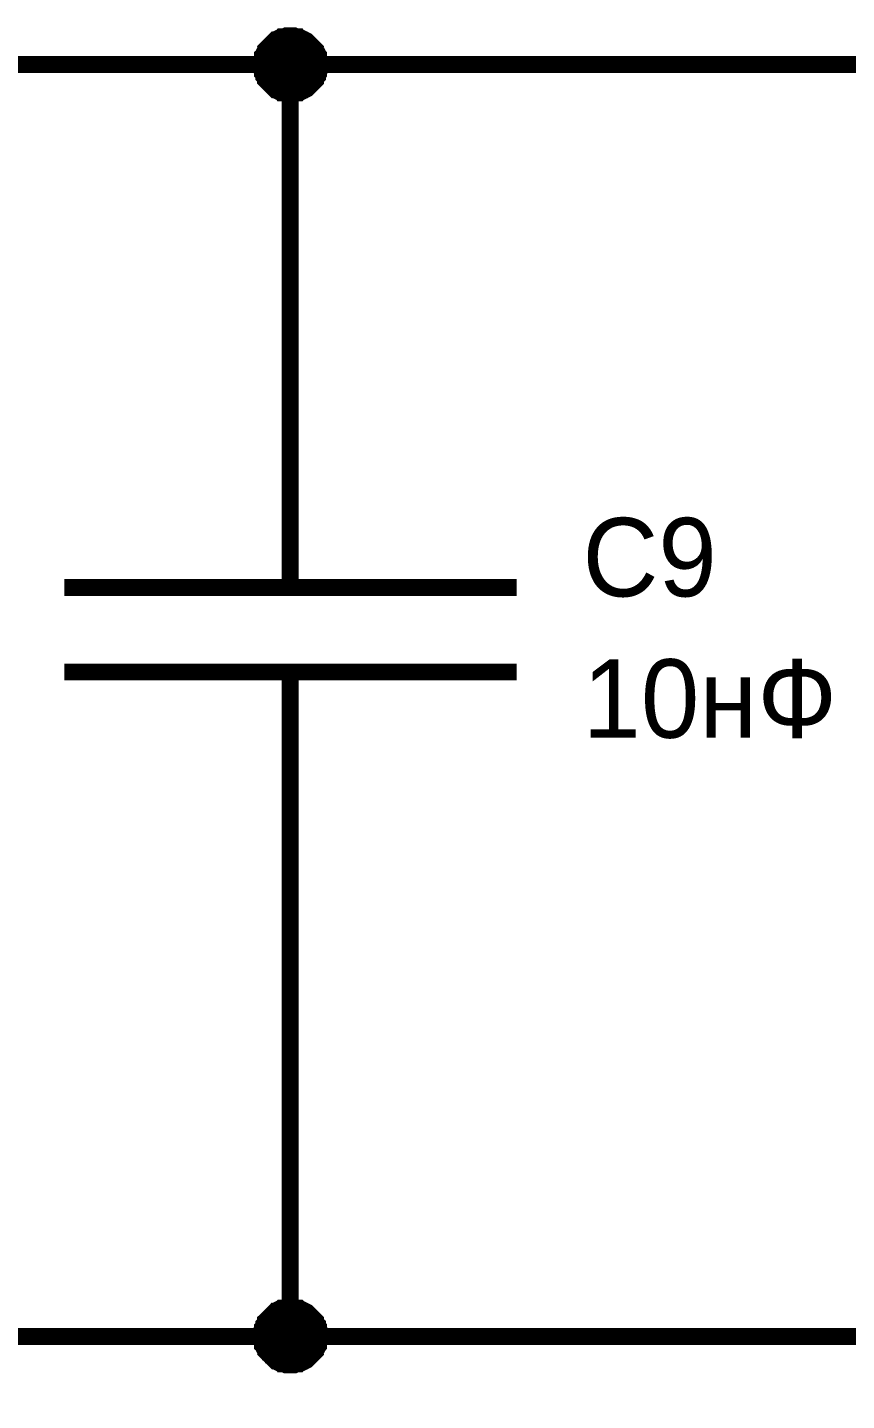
# Model space of a CAD drawing. Extents: x 0 to 594, y 0 to 420.
# Drawn here: x 55.47 to 69.96, y 28.85 to 53.15 of the extents above; entities that cross this region are included whole.
import ezdxf

# ---------------------------------------------------------------- set-up
doc = ezdxf.new("R2010")
doc.units = 0
doc.layers.add('SHEET', color=255, linetype='CONTINUOUS')

msp = doc.modelspace()

# ---------------------------------------------------------------- linework, layer by layer
at = {"layer": 'SHEET'}
for points, const_width in [([(59.612, 52.5), (59.612, 52.517), (59.612, 52.552), (59.612, 52.569), (59.629, 52.604), (59.629, 52.622), (59.629, 52.656), (59.647, 52.674), (59.647, 52.691), (59.664, 52.726), (59.681, 52.743), (59.681, 52.761), (59.699, 52.778), (59.716, 52.795), (59.733, 52.813), (59.751, 52.83), (59.768, 52.847), (59.785, 52.865), (59.803, 52.882), (59.82, 52.9), (59.838, 52.917), (59.855, 52.934), (59.872, 52.934), (59.89, 52.952), (59.924, 52.969), (59.942, 52.969), (59.959, 52.986), (59.994, 52.986), (60.011, 52.986), (60.046, 53.004), (60.063, 53.004), (60.098, 53.004), (60.115, 53.004)], 0.3), ([(59.612, 52.5), (59.612, 52.517), (59.612, 52.552), (59.612, 52.569), (59.629, 52.604), (59.629, 52.622), (59.629, 52.656), (59.647, 52.674), (59.647, 52.691), (59.664, 52.726), (59.681, 52.743), (59.681, 52.761), (59.699, 52.778), (59.716, 52.795), (59.733, 52.813), (59.751, 52.83), (59.768, 52.847), (59.785, 52.865), (59.803, 52.882), (59.82, 52.9), (59.838, 52.917), (59.855, 52.934), (59.872, 52.934), (59.89, 52.952), (59.924, 52.969), (59.942, 52.969), (59.959, 52.986), (59.994, 52.986), (60.011, 52.986), (60.046, 53.004), (60.063, 53.004), (60.098, 53.004), (60.115, 53.004)], 0.3), ([(59.612, 52.5), (59.612, 52.517), (59.612, 52.552), (59.612, 52.569), (59.629, 52.604), (59.629, 52.622), (59.629, 52.656), (59.647, 52.674), (59.647, 52.691), (59.664, 52.726), (59.681, 52.743), (59.681, 52.761), (59.699, 52.778), (59.716, 52.795), (59.733, 52.813), (59.751, 52.83), (59.768, 52.847), (59.785, 52.865), (59.803, 52.882), (59.82, 52.9), (59.838, 52.917), (59.855, 52.934), (59.872, 52.934), (59.89, 52.952), (59.924, 52.969), (59.942, 52.969), (59.959, 52.986), (59.994, 52.986), (60.011, 52.986), (60.046, 53.004), (60.063, 53.004), (60.098, 53.004), (60.115, 53.004)], 0.3), ([(59.612, 52.5), (59.612, 52.517), (59.612, 52.552), (59.612, 52.569), (59.629, 52.604), (59.629, 52.622), (59.629, 52.656), (59.647, 52.674), (59.647, 52.691), (59.664, 52.726), (59.681, 52.743), (59.681, 52.761), (59.699, 52.778), (59.716, 52.795), (59.733, 52.813), (59.751, 52.83), (59.768, 52.847), (59.785, 52.865), (59.803, 52.882), (59.82, 52.9), (59.838, 52.917), (59.855, 52.934), (59.872, 52.934), (59.89, 52.952), (59.924, 52.969), (59.942, 52.969), (59.959, 52.986), (59.994, 52.986), (60.011, 52.986), (60.046, 53.004), (60.063, 53.004), (60.098, 53.004), (60.115, 53.004)], 0.3), ([(59.612, 52.5), (59.612, 52.517), (59.612, 52.552), (59.612, 52.569), (59.629, 52.604), (59.629, 52.622), (59.629, 52.656), (59.647, 52.674), (59.647, 52.691), (59.664, 52.726), (59.681, 52.743), (59.681, 52.761), (59.699, 52.778), (59.716, 52.795), (59.733, 52.813), (59.751, 52.83), (59.768, 52.847), (59.785, 52.865), (59.803, 52.882), (59.82, 52.9), (59.838, 52.917), (59.855, 52.934), (59.872, 52.934), (59.89, 52.952), (59.924, 52.969), (59.942, 52.969), (59.959, 52.986), (59.994, 52.986), (60.011, 52.986), (60.046, 53.004), (60.063, 53.004), (60.098, 53.004), (60.115, 53.004)], 0.0991), ([(59.612, 52.5), (59.612, 52.517), (59.612, 52.552), (59.612, 52.569), (59.629, 52.604), (59.629, 52.622), (59.629, 52.656), (59.647, 52.674), (59.647, 52.691), (59.664, 52.726), (59.681, 52.743), (59.681, 52.761), (59.699, 52.778), (59.716, 52.795), (59.733, 52.813), (59.751, 52.83), (59.768, 52.847), (59.785, 52.865), (59.803, 52.882), (59.82, 52.9), (59.838, 52.917), (59.855, 52.934), (59.872, 52.934), (59.89, 52.952), (59.924, 52.969), (59.942, 52.969), (59.959, 52.986), (59.994, 52.986), (60.011, 52.986), (60.046, 53.004), (60.063, 53.004), (60.098, 53.004), (60.115, 53.004)], 0.0991), ([(59.612, 52.5), (59.612, 52.517), (59.612, 52.552), (59.612, 52.569), (59.629, 52.604), (59.629, 52.622), (59.629, 52.656), (59.647, 52.674), (59.647, 52.691), (59.664, 52.726), (59.681, 52.743), (59.681, 52.761), (59.699, 52.778), (59.716, 52.795), (59.733, 52.813), (59.751, 52.83), (59.768, 52.847), (59.785, 52.865), (59.803, 52.882), (59.82, 52.9), (59.838, 52.917), (59.855, 52.934), (59.872, 52.934), (59.89, 52.952), (59.924, 52.969), (59.942, 52.969), (59.959, 52.986), (59.994, 52.986), (60.011, 52.986), (60.046, 53.004), (60.063, 53.004), (60.098, 53.004), (60.115, 53.004)], 0.0991), ([(59.612, 52.5), (59.612, 52.517), (59.612, 52.552), (59.612, 52.569), (59.629, 52.604), (59.629, 52.622), (59.629, 52.656), (59.647, 52.674), (59.647, 52.691), (59.664, 52.726), (59.681, 52.743), (59.681, 52.761), (59.699, 52.778), (59.716, 52.795), (59.733, 52.813), (59.751, 52.83), (59.768, 52.847), (59.785, 52.865), (59.803, 52.882), (59.82, 52.9), (59.838, 52.917), (59.855, 52.934), (59.872, 52.934), (59.89, 52.952), (59.924, 52.969), (59.942, 52.969), (59.959, 52.986), (59.994, 52.986), (60.011, 52.986), (60.046, 53.004), (60.063, 53.004), (60.098, 53.004), (60.115, 53.004)], 0.0991), ([(60.115, 53.004), (60.115, 53.004)], 0.3), ([(60.115, 53.004), (60.133, 53.004), (60.168, 53.004), (60.185, 53.004), (60.22, 52.986), (60.237, 52.986), (60.272, 52.986), (60.289, 52.969), (60.306, 52.969), (60.341, 52.952), (60.359, 52.934), (60.376, 52.934), (60.411, 52.917), (60.428, 52.9), (60.445, 52.882), (60.463, 52.865), (60.48, 52.847), (60.497, 52.83), (60.515, 52.813), (60.532, 52.795), (60.55, 52.778), (60.567, 52.761), (60.567, 52.743), (60.584, 52.726), (60.602, 52.691), (60.602, 52.674), (60.619, 52.656), (60.619, 52.622), (60.619, 52.604), (60.636, 52.569), (60.636, 52.552), (60.636, 52.517), (60.636, 52.5)], 0.3), ([(60.115, 53.004), (60.115, 53.004)], 0.3), ([(60.115, 53.004), (60.133, 53.004), (60.168, 53.004), (60.185, 53.004), (60.22, 52.986), (60.237, 52.986), (60.272, 52.986), (60.289, 52.969), (60.306, 52.969), (60.341, 52.952), (60.359, 52.934), (60.376, 52.934), (60.411, 52.917), (60.428, 52.9), (60.445, 52.882), (60.463, 52.865), (60.48, 52.847), (60.497, 52.83), (60.515, 52.813), (60.532, 52.795), (60.55, 52.778), (60.567, 52.761), (60.567, 52.743), (60.584, 52.726), (60.602, 52.691), (60.602, 52.674), (60.619, 52.656), (60.619, 52.622), (60.619, 52.604), (60.636, 52.569), (60.636, 52.552), (60.636, 52.517), (60.636, 52.5)], 0.3), ([(60.115, 53.004), (60.115, 53.004)], 0.3), ([(60.115, 53.004), (60.133, 53.004), (60.168, 53.004), (60.185, 53.004), (60.22, 52.986), (60.237, 52.986), (60.272, 52.986), (60.289, 52.969), (60.306, 52.969), (60.341, 52.952), (60.359, 52.934), (60.376, 52.934), (60.411, 52.917), (60.428, 52.9), (60.445, 52.882), (60.463, 52.865), (60.48, 52.847), (60.497, 52.83), (60.515, 52.813), (60.532, 52.795), (60.55, 52.778), (60.567, 52.761), (60.567, 52.743), (60.584, 52.726), (60.602, 52.691), (60.602, 52.674), (60.619, 52.656), (60.619, 52.622), (60.619, 52.604), (60.636, 52.569), (60.636, 52.552), (60.636, 52.517), (60.636, 52.5)], 0.3), ([(60.115, 53.004), (60.115, 53.004)], 0.3), ([(60.115, 53.004), (60.133, 53.004), (60.168, 53.004), (60.185, 53.004), (60.22, 52.986), (60.237, 52.986), (60.272, 52.986), (60.289, 52.969), (60.306, 52.969), (60.341, 52.952), (60.359, 52.934), (60.376, 52.934), (60.411, 52.917), (60.428, 52.9), (60.445, 52.882), (60.463, 52.865), (60.48, 52.847), (60.497, 52.83), (60.515, 52.813), (60.532, 52.795), (60.55, 52.778), (60.567, 52.761), (60.567, 52.743), (60.584, 52.726), (60.602, 52.691), (60.602, 52.674), (60.619, 52.656), (60.619, 52.622), (60.619, 52.604), (60.636, 52.569), (60.636, 52.552), (60.636, 52.517), (60.636, 52.5)], 0.3), ([(60.115, 53.004), (60.115, 53.004)], 0.0991), ([(60.115, 53.004), (60.133, 53.004), (60.168, 53.004), (60.185, 53.004), (60.22, 52.986), (60.237, 52.986), (60.272, 52.986), (60.289, 52.969), (60.306, 52.969), (60.341, 52.952), (60.359, 52.934), (60.376, 52.934), (60.411, 52.917), (60.428, 52.9), (60.445, 52.882), (60.463, 52.865), (60.48, 52.847), (60.497, 52.83), (60.515, 52.813), (60.532, 52.795), (60.55, 52.778), (60.567, 52.761), (60.567, 52.743), (60.584, 52.726), (60.602, 52.691), (60.602, 52.674), (60.619, 52.656), (60.619, 52.622), (60.619, 52.604), (60.636, 52.569), (60.636, 52.552), (60.636, 52.517), (60.636, 52.5)], 0.0991), ([(60.115, 53.004), (60.115, 53.004)], 0.0991), ([(60.115, 53.004), (60.133, 53.004), (60.168, 53.004), (60.185, 53.004), (60.22, 52.986), (60.237, 52.986), (60.272, 52.986), (60.289, 52.969), (60.306, 52.969), (60.341, 52.952), (60.359, 52.934), (60.376, 52.934), (60.411, 52.917), (60.428, 52.9), (60.445, 52.882), (60.463, 52.865), (60.48, 52.847), (60.497, 52.83), (60.515, 52.813), (60.532, 52.795), (60.55, 52.778), (60.567, 52.761), (60.567, 52.743), (60.584, 52.726), (60.602, 52.691), (60.602, 52.674), (60.619, 52.656), (60.619, 52.622), (60.619, 52.604), (60.636, 52.569), (60.636, 52.552), (60.636, 52.517), (60.636, 52.5)], 0.0991), ([(60.115, 53.004), (60.115, 53.004)], 0.0991), ([(60.115, 53.004), (60.133, 53.004), (60.168, 53.004), (60.185, 53.004), (60.22, 52.986), (60.237, 52.986), (60.272, 52.986), (60.289, 52.969), (60.306, 52.969), (60.341, 52.952), (60.359, 52.934), (60.376, 52.934), (60.411, 52.917), (60.428, 52.9), (60.445, 52.882), (60.463, 52.865), (60.48, 52.847), (60.497, 52.83), (60.515, 52.813), (60.532, 52.795), (60.55, 52.778), (60.567, 52.761), (60.567, 52.743), (60.584, 52.726), (60.602, 52.691), (60.602, 52.674), (60.619, 52.656), (60.619, 52.622), (60.619, 52.604), (60.636, 52.569), (60.636, 52.552), (60.636, 52.517), (60.636, 52.5)], 0.0991), ([(60.115, 53.004), (60.115, 53.004)], 0.0991), ([(60.115, 53.004), (60.133, 53.004), (60.168, 53.004), (60.185, 53.004), (60.22, 52.986), (60.237, 52.986), (60.272, 52.986), (60.289, 52.969), (60.306, 52.969), (60.341, 52.952), (60.359, 52.934), (60.376, 52.934), (60.411, 52.917), (60.428, 52.9), (60.445, 52.882), (60.463, 52.865), (60.48, 52.847), (60.497, 52.83), (60.515, 52.813), (60.532, 52.795), (60.55, 52.778), (60.567, 52.761), (60.567, 52.743), (60.584, 52.726), (60.602, 52.691), (60.602, 52.674), (60.619, 52.656), (60.619, 52.622), (60.619, 52.604), (60.636, 52.569), (60.636, 52.552), (60.636, 52.517), (60.636, 52.5)], 0.0991), ([(77.619, 52.5), (60.115, 52.5), (42.63, 52.5)], 0.3), ([(60.115, 51.979), (60.098, 51.979), (60.063, 51.979), (60.046, 51.979), (60.011, 51.996), (59.994, 51.996), (59.959, 51.996), (59.942, 52.014), (59.924, 52.014), (59.89, 52.031), (59.872, 52.048), (59.855, 52.048), (59.838, 52.066), (59.82, 52.083), (59.803, 52.1), (59.785, 52.118), (59.768, 52.135), (59.751, 52.153), (59.733, 52.17), (59.716, 52.187), (59.699, 52.205), (59.681, 52.222), (59.681, 52.257), (59.664, 52.274), (59.647, 52.292), (59.647, 52.326), (59.629, 52.344), (59.629, 52.361), (59.629, 52.396), (59.612, 52.413), (59.612, 52.448), (59.612, 52.465), (59.612, 52.5)], 0.3), ([(59.612, 52.5), (59.612, 52.5)], 0.3), ([(60.115, 51.979), (60.098, 51.979), (60.063, 51.979), (60.046, 51.979), (60.011, 51.996), (59.994, 51.996), (59.959, 51.996), (59.942, 52.014), (59.924, 52.014), (59.89, 52.031), (59.872, 52.048), (59.855, 52.048), (59.838, 52.066), (59.82, 52.083), (59.803, 52.1), (59.785, 52.118), (59.768, 52.135), (59.751, 52.153), (59.733, 52.17), (59.716, 52.187), (59.699, 52.205), (59.681, 52.222), (59.681, 52.257), (59.664, 52.274), (59.647, 52.292), (59.647, 52.326), (59.629, 52.344), (59.629, 52.361), (59.629, 52.396), (59.612, 52.413), (59.612, 52.448), (59.612, 52.465), (59.612, 52.5)], 0.3), ([(59.612, 52.5), (59.612, 52.5)], 0.3), ([(60.115, 51.979), (60.098, 51.979), (60.063, 51.979), (60.046, 51.979), (60.011, 51.996), (59.994, 51.996), (59.959, 51.996), (59.942, 52.014), (59.924, 52.014), (59.89, 52.031), (59.872, 52.048), (59.855, 52.048), (59.838, 52.066), (59.82, 52.083), (59.803, 52.1), (59.785, 52.118), (59.768, 52.135), (59.751, 52.153), (59.733, 52.17), (59.716, 52.187), (59.699, 52.205), (59.681, 52.222), (59.681, 52.257), (59.664, 52.274), (59.647, 52.292), (59.647, 52.326), (59.629, 52.344), (59.629, 52.361), (59.629, 52.396), (59.612, 52.413), (59.612, 52.448), (59.612, 52.465), (59.612, 52.5)], 0.3), ([(59.612, 52.5), (59.612, 52.5)], 0.3), ([(60.115, 51.979), (60.098, 51.979), (60.063, 51.979), (60.046, 51.979), (60.011, 51.996), (59.994, 51.996), (59.959, 51.996), (59.942, 52.014), (59.924, 52.014), (59.89, 52.031), (59.872, 52.048), (59.855, 52.048), (59.838, 52.066), (59.82, 52.083), (59.803, 52.1), (59.785, 52.118), (59.768, 52.135), (59.751, 52.153), (59.733, 52.17), (59.716, 52.187), (59.699, 52.205), (59.681, 52.222), (59.681, 52.257), (59.664, 52.274), (59.647, 52.292), (59.647, 52.326), (59.629, 52.344), (59.629, 52.361), (59.629, 52.396), (59.612, 52.413), (59.612, 52.448), (59.612, 52.465), (59.612, 52.5)], 0.3), ([(59.612, 52.5), (59.612, 52.5)], 0.3), ([(60.115, 51.979), (60.098, 51.979), (60.063, 51.979), (60.046, 51.979), (60.011, 51.996), (59.994, 51.996), (59.959, 51.996), (59.942, 52.014), (59.924, 52.014), (59.89, 52.031), (59.872, 52.048), (59.855, 52.048), (59.838, 52.066), (59.82, 52.083), (59.803, 52.1), (59.785, 52.118), (59.768, 52.135), (59.751, 52.153), (59.733, 52.17), (59.716, 52.187), (59.699, 52.205), (59.681, 52.222), (59.681, 52.257), (59.664, 52.274), (59.647, 52.292), (59.647, 52.326), (59.629, 52.344), (59.629, 52.361), (59.629, 52.396), (59.612, 52.413), (59.612, 52.448), (59.612, 52.465), (59.612, 52.5)], 0.0991), ([(59.612, 52.5), (59.612, 52.5)], 0.0991), ([(60.115, 51.979), (60.098, 51.979), (60.063, 51.979), (60.046, 51.979), (60.011, 51.996), (59.994, 51.996), (59.959, 51.996), (59.942, 52.014), (59.924, 52.014), (59.89, 52.031), (59.872, 52.048), (59.855, 52.048), (59.838, 52.066), (59.82, 52.083), (59.803, 52.1), (59.785, 52.118), (59.768, 52.135), (59.751, 52.153), (59.733, 52.17), (59.716, 52.187), (59.699, 52.205), (59.681, 52.222), (59.681, 52.257), (59.664, 52.274), (59.647, 52.292), (59.647, 52.326), (59.629, 52.344), (59.629, 52.361), (59.629, 52.396), (59.612, 52.413), (59.612, 52.448), (59.612, 52.465), (59.612, 52.5)], 0.0991), ([(59.612, 52.5), (59.612, 52.5)], 0.0991), ([(60.115, 51.979), (60.098, 51.979), (60.063, 51.979), (60.046, 51.979), (60.011, 51.996), (59.994, 51.996), (59.959, 51.996), (59.942, 52.014), (59.924, 52.014), (59.89, 52.031), (59.872, 52.048), (59.855, 52.048), (59.838, 52.066), (59.82, 52.083), (59.803, 52.1), (59.785, 52.118), (59.768, 52.135), (59.751, 52.153), (59.733, 52.17), (59.716, 52.187), (59.699, 52.205), (59.681, 52.222), (59.681, 52.257), (59.664, 52.274), (59.647, 52.292), (59.647, 52.326), (59.629, 52.344), (59.629, 52.361), (59.629, 52.396), (59.612, 52.413), (59.612, 52.448), (59.612, 52.465), (59.612, 52.5)], 0.0991), ([(59.612, 52.5), (59.612, 52.5)], 0.0991), ([(60.115, 51.979), (60.098, 51.979), (60.063, 51.979), (60.046, 51.979), (60.011, 51.996), (59.994, 51.996), (59.959, 51.996), (59.942, 52.014), (59.924, 52.014), (59.89, 52.031), (59.872, 52.048), (59.855, 52.048), (59.838, 52.066), (59.82, 52.083), (59.803, 52.1), (59.785, 52.118), (59.768, 52.135), (59.751, 52.153), (59.733, 52.17), (59.716, 52.187), (59.699, 52.205), (59.681, 52.222), (59.681, 52.257), (59.664, 52.274), (59.647, 52.292), (59.647, 52.326), (59.629, 52.344), (59.629, 52.361), (59.629, 52.396), (59.612, 52.413), (59.612, 52.448), (59.612, 52.465), (59.612, 52.5)], 0.0991), ([(59.612, 52.5), (59.612, 52.5)], 0.0991), ([(60.115, 47.497), (60.115, 52.5)], 0.3), ([(60.636, 52.5), (60.636, 52.465), (60.636, 52.448), (60.636, 52.413), (60.619, 52.396), (60.619, 52.361), (60.619, 52.344), (60.602, 52.326), (60.602, 52.292), (60.584, 52.274), (60.567, 52.257), (60.567, 52.222), (60.55, 52.205), (60.532, 52.187), (60.515, 52.17), (60.497, 52.153), (60.48, 52.135), (60.463, 52.118), (60.445, 52.1), (60.428, 52.083), (60.411, 52.066), (60.376, 52.048), (60.359, 52.048), (60.341, 52.031), (60.306, 52.014), (60.289, 52.014), (60.272, 51.996), (60.237, 51.996), (60.22, 51.996), (60.185, 51.979), (60.168, 51.979), (60.133, 51.979), (60.115, 51.979)], 0.3), ([(60.636, 52.5), (60.636, 52.465), (60.636, 52.448), (60.636, 52.413), (60.619, 52.396), (60.619, 52.361), (60.619, 52.344), (60.602, 52.326), (60.602, 52.292), (60.584, 52.274), (60.567, 52.257), (60.567, 52.222), (60.55, 52.205), (60.532, 52.187), (60.515, 52.17), (60.497, 52.153), (60.48, 52.135), (60.463, 52.118), (60.445, 52.1), (60.428, 52.083), (60.411, 52.066), (60.376, 52.048), (60.359, 52.048), (60.341, 52.031), (60.306, 52.014), (60.289, 52.014), (60.272, 51.996), (60.237, 51.996), (60.22, 51.996), (60.185, 51.979), (60.168, 51.979), (60.133, 51.979), (60.115, 51.979)], 0.3), ([(60.636, 52.5), (60.636, 52.465), (60.636, 52.448), (60.636, 52.413), (60.619, 52.396), (60.619, 52.361), (60.619, 52.344), (60.602, 52.326), (60.602, 52.292), (60.584, 52.274), (60.567, 52.257), (60.567, 52.222), (60.55, 52.205), (60.532, 52.187), (60.515, 52.17), (60.497, 52.153), (60.48, 52.135), (60.463, 52.118), (60.445, 52.1), (60.428, 52.083), (60.411, 52.066), (60.376, 52.048), (60.359, 52.048), (60.341, 52.031), (60.306, 52.014), (60.289, 52.014), (60.272, 51.996), (60.237, 51.996), (60.22, 51.996), (60.185, 51.979), (60.168, 51.979), (60.133, 51.979), (60.115, 51.979)], 0.3), ([(60.636, 52.5), (60.636, 52.465), (60.636, 52.448), (60.636, 52.413), (60.619, 52.396), (60.619, 52.361), (60.619, 52.344), (60.602, 52.326), (60.602, 52.292), (60.584, 52.274), (60.567, 52.257), (60.567, 52.222), (60.55, 52.205), (60.532, 52.187), (60.515, 52.17), (60.497, 52.153), (60.48, 52.135), (60.463, 52.118), (60.445, 52.1), (60.428, 52.083), (60.411, 52.066), (60.376, 52.048), (60.359, 52.048), (60.341, 52.031), (60.306, 52.014), (60.289, 52.014), (60.272, 51.996), (60.237, 51.996), (60.22, 51.996), (60.185, 51.979), (60.168, 51.979), (60.133, 51.979), (60.115, 51.979)], 0.3), ([(60.636, 52.5), (60.636, 52.465), (60.636, 52.448), (60.636, 52.413), (60.619, 52.396), (60.619, 52.361), (60.619, 52.344), (60.602, 52.326), (60.602, 52.292), (60.584, 52.274), (60.567, 52.257), (60.567, 52.222), (60.55, 52.205), (60.532, 52.187), (60.515, 52.17), (60.497, 52.153), (60.48, 52.135), (60.463, 52.118), (60.445, 52.1), (60.428, 52.083), (60.411, 52.066), (60.376, 52.048), (60.359, 52.048), (60.341, 52.031), (60.306, 52.014), (60.289, 52.014), (60.272, 51.996), (60.237, 51.996), (60.22, 51.996), (60.185, 51.979), (60.168, 51.979), (60.133, 51.979), (60.115, 51.979)], 0.0991), ([(60.636, 52.5), (60.636, 52.465), (60.636, 52.448), (60.636, 52.413), (60.619, 52.396), (60.619, 52.361), (60.619, 52.344), (60.602, 52.326), (60.602, 52.292), (60.584, 52.274), (60.567, 52.257), (60.567, 52.222), (60.55, 52.205), (60.532, 52.187), (60.515, 52.17), (60.497, 52.153), (60.48, 52.135), (60.463, 52.118), (60.445, 52.1), (60.428, 52.083), (60.411, 52.066), (60.376, 52.048), (60.359, 52.048), (60.341, 52.031), (60.306, 52.014), (60.289, 52.014), (60.272, 51.996), (60.237, 51.996), (60.22, 51.996), (60.185, 51.979), (60.168, 51.979), (60.133, 51.979), (60.115, 51.979)], 0.0991), ([(60.636, 52.5), (60.636, 52.465), (60.636, 52.448), (60.636, 52.413), (60.619, 52.396), (60.619, 52.361), (60.619, 52.344), (60.602, 52.326), (60.602, 52.292), (60.584, 52.274), (60.567, 52.257), (60.567, 52.222), (60.55, 52.205), (60.532, 52.187), (60.515, 52.17), (60.497, 52.153), (60.48, 52.135), (60.463, 52.118), (60.445, 52.1), (60.428, 52.083), (60.411, 52.066), (60.376, 52.048), (60.359, 52.048), (60.341, 52.031), (60.306, 52.014), (60.289, 52.014), (60.272, 51.996), (60.237, 51.996), (60.22, 51.996), (60.185, 51.979), (60.168, 51.979), (60.133, 51.979), (60.115, 51.979)], 0.0991), ([(60.636, 52.5), (60.636, 52.465), (60.636, 52.448), (60.636, 52.413), (60.619, 52.396), (60.619, 52.361), (60.619, 52.344), (60.602, 52.326), (60.602, 52.292), (60.584, 52.274), (60.567, 52.257), (60.567, 52.222), (60.55, 52.205), (60.532, 52.187), (60.515, 52.17), (60.497, 52.153), (60.48, 52.135), (60.463, 52.118), (60.445, 52.1), (60.428, 52.083), (60.411, 52.066), (60.376, 52.048), (60.359, 52.048), (60.341, 52.031), (60.306, 52.014), (60.289, 52.014), (60.272, 51.996), (60.237, 51.996), (60.22, 51.996), (60.185, 51.979), (60.168, 51.979), (60.133, 51.979), (60.115, 51.979)], 0.0991), ([(60.636, 52.5), (60.636, 52.5), (60.636, 52.5), (60.636, 52.5), (60.636, 52.5), (60.636, 52.5), (60.636, 52.5), (60.636, 52.5), (60.636, 52.5), (60.636, 52.5), (60.636, 52.5), (60.636, 52.5), (60.636, 52.5), (60.636, 52.5), (60.636, 52.5), (60.636, 52.5), (60.636, 52.5), (60.636, 52.5), (60.636, 52.5), (60.636, 52.5), (60.636, 52.5), (60.636, 52.5), (60.636, 52.5), (60.636, 52.5), (60.636, 52.5), (60.636, 52.5), (60.636, 52.5), (60.636, 52.5), (60.636, 52.5), (60.636, 52.5), (60.636, 52.5), (60.636, 52.5), (60.636, 52.5)], 0.3), ([(60.636, 52.5), (60.636, 52.5)], 0.3), ([(60.636, 52.5), (60.636, 52.5), (60.636, 52.5), (60.636, 52.5), (60.636, 52.5), (60.636, 52.5), (60.636, 52.5), (60.636, 52.5), (60.636, 52.5), (60.636, 52.5), (60.636, 52.5), (60.636, 52.5), (60.636, 52.5), (60.636, 52.5), (60.636, 52.5), (60.636, 52.5), (60.636, 52.5), (60.636, 52.5), (60.636, 52.5), (60.636, 52.5), (60.636, 52.5), (60.636, 52.5), (60.636, 52.5), (60.636, 52.5), (60.636, 52.5), (60.636, 52.5), (60.636, 52.5), (60.636, 52.5), (60.636, 52.5), (60.636, 52.5), (60.636, 52.5), (60.636, 52.5), (60.636, 52.5)], 0.3), ([(60.636, 52.5), (60.636, 52.5)], 0.3), ([(60.636, 52.5), (60.636, 52.5), (60.636, 52.5), (60.636, 52.5), (60.636, 52.5), (60.636, 52.5), (60.636, 52.5), (60.636, 52.5), (60.636, 52.5), (60.636, 52.5), (60.636, 52.5), (60.636, 52.5), (60.636, 52.5), (60.636, 52.5), (60.636, 52.5), (60.636, 52.5), (60.636, 52.5), (60.636, 52.5), (60.636, 52.5), (60.636, 52.5), (60.636, 52.5), (60.636, 52.5), (60.636, 52.5), (60.636, 52.5), (60.636, 52.5), (60.636, 52.5), (60.636, 52.5), (60.636, 52.5), (60.636, 52.5), (60.636, 52.5), (60.636, 52.5), (60.636, 52.5), (60.636, 52.5)], 0.3), ([(60.636, 52.5), (60.636, 52.5)], 0.3), ([(60.636, 52.5), (60.636, 52.5), (60.636, 52.5), (60.636, 52.5), (60.636, 52.5), (60.636, 52.5), (60.636, 52.5), (60.636, 52.5), (60.636, 52.5), (60.636, 52.5), (60.636, 52.5), (60.636, 52.5), (60.636, 52.5), (60.636, 52.5), (60.636, 52.5), (60.636, 52.5), (60.636, 52.5), (60.636, 52.5), (60.636, 52.5), (60.636, 52.5), (60.636, 52.5), (60.636, 52.5), (60.636, 52.5), (60.636, 52.5), (60.636, 52.5), (60.636, 52.5), (60.636, 52.5), (60.636, 52.5), (60.636, 52.5), (60.636, 52.5), (60.636, 52.5), (60.636, 52.5), (60.636, 52.5)], 0.3), ([(60.636, 52.5), (60.636, 52.5)], 0.3), ([(60.636, 52.5), (60.636, 52.5), (60.636, 52.5), (60.636, 52.5), (60.636, 52.5), (60.636, 52.5), (60.636, 52.5), (60.636, 52.5), (60.636, 52.5), (60.636, 52.5), (60.636, 52.5), (60.636, 52.5), (60.636, 52.5), (60.636, 52.5), (60.636, 52.5), (60.636, 52.5), (60.636, 52.5), (60.636, 52.5), (60.636, 52.5), (60.636, 52.5), (60.636, 52.5), (60.636, 52.5), (60.636, 52.5), (60.636, 52.5), (60.636, 52.5), (60.636, 52.5), (60.636, 52.5), (60.636, 52.5), (60.636, 52.5), (60.636, 52.5), (60.636, 52.5), (60.636, 52.5), (60.636, 52.5)], 0.0991), ([(60.636, 52.5), (60.636, 52.5)], 0.0991), ([(60.636, 52.5), (60.636, 52.5), (60.636, 52.5), (60.636, 52.5), (60.636, 52.5), (60.636, 52.5), (60.636, 52.5), (60.636, 52.5), (60.636, 52.5), (60.636, 52.5), (60.636, 52.5), (60.636, 52.5), (60.636, 52.5), (60.636, 52.5), (60.636, 52.5), (60.636, 52.5), (60.636, 52.5), (60.636, 52.5), (60.636, 52.5), (60.636, 52.5), (60.636, 52.5), (60.636, 52.5), (60.636, 52.5), (60.636, 52.5), (60.636, 52.5), (60.636, 52.5), (60.636, 52.5), (60.636, 52.5), (60.636, 52.5), (60.636, 52.5), (60.636, 52.5), (60.636, 52.5), (60.636, 52.5)], 0.0991), ([(60.636, 52.5), (60.636, 52.5)], 0.0991), ([(60.636, 52.5), (60.636, 52.5), (60.636, 52.5), (60.636, 52.5), (60.636, 52.5), (60.636, 52.5), (60.636, 52.5), (60.636, 52.5), (60.636, 52.5), (60.636, 52.5), (60.636, 52.5), (60.636, 52.5), (60.636, 52.5), (60.636, 52.5), (60.636, 52.5), (60.636, 52.5), (60.636, 52.5), (60.636, 52.5), (60.636, 52.5), (60.636, 52.5), (60.636, 52.5), (60.636, 52.5), (60.636, 52.5), (60.636, 52.5), (60.636, 52.5), (60.636, 52.5), (60.636, 52.5), (60.636, 52.5), (60.636, 52.5), (60.636, 52.5), (60.636, 52.5), (60.636, 52.5), (60.636, 52.5)], 0.0991), ([(60.636, 52.5), (60.636, 52.5)], 0.0991), ([(60.636, 52.5), (60.636, 52.5), (60.636, 52.5), (60.636, 52.5), (60.636, 52.5), (60.636, 52.5), (60.636, 52.5), (60.636, 52.5), (60.636, 52.5), (60.636, 52.5), (60.636, 52.5), (60.636, 52.5), (60.636, 52.5), (60.636, 52.5), (60.636, 52.5), (60.636, 52.5), (60.636, 52.5), (60.636, 52.5), (60.636, 52.5), (60.636, 52.5), (60.636, 52.5), (60.636, 52.5), (60.636, 52.5), (60.636, 52.5), (60.636, 52.5), (60.636, 52.5), (60.636, 52.5), (60.636, 52.5), (60.636, 52.5), (60.636, 52.5), (60.636, 52.5), (60.636, 52.5), (60.636, 52.5)], 0.0991), ([(60.636, 52.5), (60.636, 52.5)], 0.0991), ([(77.619, 47.497), (75.118, 47.497), (75.118, 29.985), (60.115, 29.985), (42.63, 29.985), (42.63, 27.483)], 0.3), ([(60.115, 43.24), (60.115, 47.497)], 0.3), ([(64.127, 43.24), (56.122, 43.24)], 0.3), ([(64.127, 41.746), (56.122, 41.746)], 0.3), ([(60.115, 41.746), (60.115, 37.49)], 0.3), ([(60.115, 37.49), (60.115, 29.985)], 0.3), ([(59.612, 29.985), (59.612, 30.02), (59.612, 30.037), (59.612, 30.072), (59.629, 30.089), (59.629, 30.124), (59.629, 30.141), (59.647, 30.159), (59.647, 30.194), (59.664, 30.211), (59.681, 30.228), (59.681, 30.263), (59.699, 30.28), (59.716, 30.298), (59.733, 30.315), (59.751, 30.333), (59.768, 30.35), (59.785, 30.367), (59.803, 30.385), (59.82, 30.402), (59.838, 30.419), (59.855, 30.437), (59.872, 30.437), (59.89, 30.454), (59.924, 30.472), (59.942, 30.472), (59.959, 30.489), (59.994, 30.489), (60.011, 30.489), (60.046, 30.506), (60.063, 30.506), (60.098, 30.506), (60.115, 30.506)], 0.3), ([(59.612, 29.985), (59.612, 30.02), (59.612, 30.037), (59.612, 30.072), (59.629, 30.089), (59.629, 30.124), (59.629, 30.141), (59.647, 30.159), (59.647, 30.194), (59.664, 30.211), (59.681, 30.228), (59.681, 30.263), (59.699, 30.28), (59.716, 30.298), (59.733, 30.315), (59.751, 30.333), (59.768, 30.35), (59.785, 30.367), (59.803, 30.385), (59.82, 30.402), (59.838, 30.419), (59.855, 30.437), (59.872, 30.437), (59.89, 30.454), (59.924, 30.472), (59.942, 30.472), (59.959, 30.489), (59.994, 30.489), (60.011, 30.489), (60.046, 30.506), (60.063, 30.506), (60.098, 30.506), (60.115, 30.506)], 0.3), ([(59.612, 29.985), (59.612, 30.02), (59.612, 30.037), (59.612, 30.072), (59.629, 30.089), (59.629, 30.124), (59.629, 30.141), (59.647, 30.159), (59.647, 30.194), (59.664, 30.211), (59.681, 30.228), (59.681, 30.263), (59.699, 30.28), (59.716, 30.298), (59.733, 30.315), (59.751, 30.333), (59.768, 30.35), (59.785, 30.367), (59.803, 30.385), (59.82, 30.402), (59.838, 30.419), (59.855, 30.437), (59.872, 30.437), (59.89, 30.454), (59.924, 30.472), (59.942, 30.472), (59.959, 30.489), (59.994, 30.489), (60.011, 30.489), (60.046, 30.506), (60.063, 30.506), (60.098, 30.506), (60.115, 30.506)], 0.3), ([(59.612, 29.985), (59.612, 30.02), (59.612, 30.037), (59.612, 30.072), (59.629, 30.089), (59.629, 30.124), (59.629, 30.141), (59.647, 30.159), (59.647, 30.194), (59.664, 30.211), (59.681, 30.228), (59.681, 30.263), (59.699, 30.28), (59.716, 30.298), (59.733, 30.315), (59.751, 30.333), (59.768, 30.35), (59.785, 30.367), (59.803, 30.385), (59.82, 30.402), (59.838, 30.419), (59.855, 30.437), (59.872, 30.437), (59.89, 30.454), (59.924, 30.472), (59.942, 30.472), (59.959, 30.489), (59.994, 30.489), (60.011, 30.489), (60.046, 30.506), (60.063, 30.506), (60.098, 30.506), (60.115, 30.506)], 0.3), ([(60.115, 30.506), (60.115, 30.506)], 0.3), ([(60.115, 30.506), (60.133, 30.506), (60.168, 30.506), (60.185, 30.506), (60.22, 30.489), (60.237, 30.489), (60.272, 30.489), (60.289, 30.472), (60.306, 30.472), (60.341, 30.454), (60.359, 30.437), (60.376, 30.437), (60.411, 30.419), (60.428, 30.402), (60.445, 30.385), (60.463, 30.367), (60.48, 30.35), (60.497, 30.333), (60.515, 30.315), (60.532, 30.298), (60.55, 30.28), (60.567, 30.263), (60.567, 30.228), (60.584, 30.211), (60.602, 30.194), (60.602, 30.159), (60.619, 30.141), (60.619, 30.124), (60.619, 30.089), (60.636, 30.072), (60.636, 30.037), (60.636, 30.02), (60.636, 29.985)], 0.3), ([(60.115, 30.506), (60.115, 30.506)], 0.3), ([(60.115, 30.506), (60.133, 30.506), (60.168, 30.506), (60.185, 30.506), (60.22, 30.489), (60.237, 30.489), (60.272, 30.489), (60.289, 30.472), (60.306, 30.472), (60.341, 30.454), (60.359, 30.437), (60.376, 30.437), (60.411, 30.419), (60.428, 30.402), (60.445, 30.385), (60.463, 30.367), (60.48, 30.35), (60.497, 30.333), (60.515, 30.315), (60.532, 30.298), (60.55, 30.28), (60.567, 30.263), (60.567, 30.228), (60.584, 30.211), (60.602, 30.194), (60.602, 30.159), (60.619, 30.141), (60.619, 30.124), (60.619, 30.089), (60.636, 30.072), (60.636, 30.037), (60.636, 30.02), (60.636, 29.985)], 0.3), ([(60.115, 30.506), (60.115, 30.506)], 0.3), ([(60.115, 30.506), (60.133, 30.506), (60.168, 30.506), (60.185, 30.506), (60.22, 30.489), (60.237, 30.489), (60.272, 30.489), (60.289, 30.472), (60.306, 30.472), (60.341, 30.454), (60.359, 30.437), (60.376, 30.437), (60.411, 30.419), (60.428, 30.402), (60.445, 30.385), (60.463, 30.367), (60.48, 30.35), (60.497, 30.333), (60.515, 30.315), (60.532, 30.298), (60.55, 30.28), (60.567, 30.263), (60.567, 30.228), (60.584, 30.211), (60.602, 30.194), (60.602, 30.159), (60.619, 30.141), (60.619, 30.124), (60.619, 30.089), (60.636, 30.072), (60.636, 30.037), (60.636, 30.02), (60.636, 29.985)], 0.3), ([(60.115, 30.506), (60.115, 30.506)], 0.3), ([(60.115, 30.506), (60.133, 30.506), (60.168, 30.506), (60.185, 30.506), (60.22, 30.489), (60.237, 30.489), (60.272, 30.489), (60.289, 30.472), (60.306, 30.472), (60.341, 30.454), (60.359, 30.437), (60.376, 30.437), (60.411, 30.419), (60.428, 30.402), (60.445, 30.385), (60.463, 30.367), (60.48, 30.35), (60.497, 30.333), (60.515, 30.315), (60.532, 30.298), (60.55, 30.28), (60.567, 30.263), (60.567, 30.228), (60.584, 30.211), (60.602, 30.194), (60.602, 30.159), (60.619, 30.141), (60.619, 30.124), (60.619, 30.089), (60.636, 30.072), (60.636, 30.037), (60.636, 30.02), (60.636, 29.985)], 0.3), ([(59.612, 29.985), (59.612, 30.02), (59.612, 30.037), (59.612, 30.072), (59.629, 30.089), (59.629, 30.124), (59.629, 30.141), (59.647, 30.159), (59.647, 30.194), (59.664, 30.211), (59.681, 30.228), (59.681, 30.263), (59.699, 30.28), (59.716, 30.298), (59.733, 30.315), (59.751, 30.333), (59.768, 30.35), (59.785, 30.367), (59.803, 30.385), (59.82, 30.402), (59.838, 30.419), (59.855, 30.437), (59.872, 30.437), (59.89, 30.454), (59.924, 30.472), (59.942, 30.472), (59.959, 30.489), (59.994, 30.489), (60.011, 30.489), (60.046, 30.506), (60.063, 30.506), (60.098, 30.506), (60.115, 30.506)], 0.0991), ([(59.612, 29.985), (59.612, 30.02), (59.612, 30.037), (59.612, 30.072), (59.629, 30.089), (59.629, 30.124), (59.629, 30.141), (59.647, 30.159), (59.647, 30.194), (59.664, 30.211), (59.681, 30.228), (59.681, 30.263), (59.699, 30.28), (59.716, 30.298), (59.733, 30.315), (59.751, 30.333), (59.768, 30.35), (59.785, 30.367), (59.803, 30.385), (59.82, 30.402), (59.838, 30.419), (59.855, 30.437), (59.872, 30.437), (59.89, 30.454), (59.924, 30.472), (59.942, 30.472), (59.959, 30.489), (59.994, 30.489), (60.011, 30.489), (60.046, 30.506), (60.063, 30.506), (60.098, 30.506), (60.115, 30.506)], 0.0991), ([(59.612, 29.985), (59.612, 30.02), (59.612, 30.037), (59.612, 30.072), (59.629, 30.089), (59.629, 30.124), (59.629, 30.141), (59.647, 30.159), (59.647, 30.194), (59.664, 30.211), (59.681, 30.228), (59.681, 30.263), (59.699, 30.28), (59.716, 30.298), (59.733, 30.315), (59.751, 30.333), (59.768, 30.35), (59.785, 30.367), (59.803, 30.385), (59.82, 30.402), (59.838, 30.419), (59.855, 30.437), (59.872, 30.437), (59.89, 30.454), (59.924, 30.472), (59.942, 30.472), (59.959, 30.489), (59.994, 30.489), (60.011, 30.489), (60.046, 30.506), (60.063, 30.506), (60.098, 30.506), (60.115, 30.506)], 0.0991), ([(59.612, 29.985), (59.612, 30.02), (59.612, 30.037), (59.612, 30.072), (59.629, 30.089), (59.629, 30.124), (59.629, 30.141), (59.647, 30.159), (59.647, 30.194), (59.664, 30.211), (59.681, 30.228), (59.681, 30.263), (59.699, 30.28), (59.716, 30.298), (59.733, 30.315), (59.751, 30.333), (59.768, 30.35), (59.785, 30.367), (59.803, 30.385), (59.82, 30.402), (59.838, 30.419), (59.855, 30.437), (59.872, 30.437), (59.89, 30.454), (59.924, 30.472), (59.942, 30.472), (59.959, 30.489), (59.994, 30.489), (60.011, 30.489), (60.046, 30.506), (60.063, 30.506), (60.098, 30.506), (60.115, 30.506)], 0.0991), ([(60.115, 30.506), (60.115, 30.506)], 0.0991), ([(60.115, 30.506), (60.133, 30.506), (60.168, 30.506), (60.185, 30.506), (60.22, 30.489), (60.237, 30.489), (60.272, 30.489), (60.289, 30.472), (60.306, 30.472), (60.341, 30.454), (60.359, 30.437), (60.376, 30.437), (60.411, 30.419), (60.428, 30.402), (60.445, 30.385), (60.463, 30.367), (60.48, 30.35), (60.497, 30.333), (60.515, 30.315), (60.532, 30.298), (60.55, 30.28), (60.567, 30.263), (60.567, 30.228), (60.584, 30.211), (60.602, 30.194), (60.602, 30.159), (60.619, 30.141), (60.619, 30.124), (60.619, 30.089), (60.636, 30.072), (60.636, 30.037), (60.636, 30.02), (60.636, 29.985)], 0.0991), ([(60.115, 30.506), (60.115, 30.506)], 0.0991), ([(60.115, 30.506), (60.133, 30.506), (60.168, 30.506), (60.185, 30.506), (60.22, 30.489), (60.237, 30.489), (60.272, 30.489), (60.289, 30.472), (60.306, 30.472), (60.341, 30.454), (60.359, 30.437), (60.376, 30.437), (60.411, 30.419), (60.428, 30.402), (60.445, 30.385), (60.463, 30.367), (60.48, 30.35), (60.497, 30.333), (60.515, 30.315), (60.532, 30.298), (60.55, 30.28), (60.567, 30.263), (60.567, 30.228), (60.584, 30.211), (60.602, 30.194), (60.602, 30.159), (60.619, 30.141), (60.619, 30.124), (60.619, 30.089), (60.636, 30.072), (60.636, 30.037), (60.636, 30.02), (60.636, 29.985)], 0.0991), ([(60.115, 30.506), (60.115, 30.506)], 0.0991), ([(60.115, 30.506), (60.133, 30.506), (60.168, 30.506), (60.185, 30.506), (60.22, 30.489), (60.237, 30.489), (60.272, 30.489), (60.289, 30.472), (60.306, 30.472), (60.341, 30.454), (60.359, 30.437), (60.376, 30.437), (60.411, 30.419), (60.428, 30.402), (60.445, 30.385), (60.463, 30.367), (60.48, 30.35), (60.497, 30.333), (60.515, 30.315), (60.532, 30.298), (60.55, 30.28), (60.567, 30.263), (60.567, 30.228), (60.584, 30.211), (60.602, 30.194), (60.602, 30.159), (60.619, 30.141), (60.619, 30.124), (60.619, 30.089), (60.636, 30.072), (60.636, 30.037), (60.636, 30.02), (60.636, 29.985)], 0.0991), ([(60.115, 30.506), (60.115, 30.506)], 0.0991), ([(60.115, 30.506), (60.133, 30.506), (60.168, 30.506), (60.185, 30.506), (60.22, 30.489), (60.237, 30.489), (60.272, 30.489), (60.289, 30.472), (60.306, 30.472), (60.341, 30.454), (60.359, 30.437), (60.376, 30.437), (60.411, 30.419), (60.428, 30.402), (60.445, 30.385), (60.463, 30.367), (60.48, 30.35), (60.497, 30.333), (60.515, 30.315), (60.532, 30.298), (60.55, 30.28), (60.567, 30.263), (60.567, 30.228), (60.584, 30.211), (60.602, 30.194), (60.602, 30.159), (60.619, 30.141), (60.619, 30.124), (60.619, 30.089), (60.636, 30.072), (60.636, 30.037), (60.636, 30.02), (60.636, 29.985)], 0.0991), ([(60.115, 29.481), (60.098, 29.481), (60.063, 29.481), (60.046, 29.481), (60.011, 29.499), (59.994, 29.499), (59.959, 29.499), (59.942, 29.516), (59.924, 29.516), (59.89, 29.533), (59.872, 29.551), (59.855, 29.551), (59.838, 29.568), (59.82, 29.586), (59.803, 29.603), (59.785, 29.62), (59.768, 29.638), (59.751, 29.655), (59.733, 29.672), (59.716, 29.69), (59.699, 29.707), (59.681, 29.725), (59.681, 29.742), (59.664, 29.759), (59.647, 29.794), (59.647, 29.811), (59.629, 29.829), (59.629, 29.864), (59.629, 29.881), (59.612, 29.916), (59.612, 29.933), (59.612, 29.968), (59.612, 29.985)], 0.3), ([(59.612, 29.985), (59.612, 29.985)], 0.3), ([(60.115, 29.481), (60.098, 29.481), (60.063, 29.481), (60.046, 29.481), (60.011, 29.499), (59.994, 29.499), (59.959, 29.499), (59.942, 29.516), (59.924, 29.516), (59.89, 29.533), (59.872, 29.551), (59.855, 29.551), (59.838, 29.568), (59.82, 29.586), (59.803, 29.603), (59.785, 29.62), (59.768, 29.638), (59.751, 29.655), (59.733, 29.672), (59.716, 29.69), (59.699, 29.707), (59.681, 29.725), (59.681, 29.742), (59.664, 29.759), (59.647, 29.794), (59.647, 29.811), (59.629, 29.829), (59.629, 29.864), (59.629, 29.881), (59.612, 29.916), (59.612, 29.933), (59.612, 29.968), (59.612, 29.985)], 0.3), ([(59.612, 29.985), (59.612, 29.985)], 0.3), ([(60.115, 29.481), (60.098, 29.481), (60.063, 29.481), (60.046, 29.481), (60.011, 29.499), (59.994, 29.499), (59.959, 29.499), (59.942, 29.516), (59.924, 29.516), (59.89, 29.533), (59.872, 29.551), (59.855, 29.551), (59.838, 29.568), (59.82, 29.586), (59.803, 29.603), (59.785, 29.62), (59.768, 29.638), (59.751, 29.655), (59.733, 29.672), (59.716, 29.69), (59.699, 29.707), (59.681, 29.725), (59.681, 29.742), (59.664, 29.759), (59.647, 29.794), (59.647, 29.811), (59.629, 29.829), (59.629, 29.864), (59.629, 29.881), (59.612, 29.916), (59.612, 29.933), (59.612, 29.968), (59.612, 29.985)], 0.3), ([(59.612, 29.985), (59.612, 29.985)], 0.3), ([(60.115, 29.481), (60.098, 29.481), (60.063, 29.481), (60.046, 29.481), (60.011, 29.499), (59.994, 29.499), (59.959, 29.499), (59.942, 29.516), (59.924, 29.516), (59.89, 29.533), (59.872, 29.551), (59.855, 29.551), (59.838, 29.568), (59.82, 29.586), (59.803, 29.603), (59.785, 29.62), (59.768, 29.638), (59.751, 29.655), (59.733, 29.672), (59.716, 29.69), (59.699, 29.707), (59.681, 29.725), (59.681, 29.742), (59.664, 29.759), (59.647, 29.794), (59.647, 29.811), (59.629, 29.829), (59.629, 29.864), (59.629, 29.881), (59.612, 29.916), (59.612, 29.933), (59.612, 29.968), (59.612, 29.985)], 0.3), ([(59.612, 29.985), (59.612, 29.985)], 0.3), ([(60.636, 29.985), (60.636, 29.968), (60.636, 29.933), (60.636, 29.916), (60.619, 29.881), (60.619, 29.864), (60.619, 29.829), (60.602, 29.811), (60.602, 29.794), (60.584, 29.759), (60.567, 29.742), (60.567, 29.725), (60.55, 29.707), (60.532, 29.69), (60.515, 29.672), (60.497, 29.655), (60.48, 29.638), (60.463, 29.62), (60.445, 29.603), (60.428, 29.586), (60.411, 29.568), (60.376, 29.551), (60.359, 29.551), (60.341, 29.533), (60.306, 29.516), (60.289, 29.516), (60.272, 29.499), (60.237, 29.499), (60.22, 29.499), (60.185, 29.481), (60.168, 29.481), (60.133, 29.481), (60.115, 29.481)], 0.3), ([(60.636, 29.985), (60.636, 29.968), (60.636, 29.933), (60.636, 29.916), (60.619, 29.881), (60.619, 29.864), (60.619, 29.829), (60.602, 29.811), (60.602, 29.794), (60.584, 29.759), (60.567, 29.742), (60.567, 29.725), (60.55, 29.707), (60.532, 29.69), (60.515, 29.672), (60.497, 29.655), (60.48, 29.638), (60.463, 29.62), (60.445, 29.603), (60.428, 29.586), (60.411, 29.568), (60.376, 29.551), (60.359, 29.551), (60.341, 29.533), (60.306, 29.516), (60.289, 29.516), (60.272, 29.499), (60.237, 29.499), (60.22, 29.499), (60.185, 29.481), (60.168, 29.481), (60.133, 29.481), (60.115, 29.481)], 0.3), ([(60.636, 29.985), (60.636, 29.968), (60.636, 29.933), (60.636, 29.916), (60.619, 29.881), (60.619, 29.864), (60.619, 29.829), (60.602, 29.811), (60.602, 29.794), (60.584, 29.759), (60.567, 29.742), (60.567, 29.725), (60.55, 29.707), (60.532, 29.69), (60.515, 29.672), (60.497, 29.655), (60.48, 29.638), (60.463, 29.62), (60.445, 29.603), (60.428, 29.586), (60.411, 29.568), (60.376, 29.551), (60.359, 29.551), (60.341, 29.533), (60.306, 29.516), (60.289, 29.516), (60.272, 29.499), (60.237, 29.499), (60.22, 29.499), (60.185, 29.481), (60.168, 29.481), (60.133, 29.481), (60.115, 29.481)], 0.3), ([(60.636, 29.985), (60.636, 29.968), (60.636, 29.933), (60.636, 29.916), (60.619, 29.881), (60.619, 29.864), (60.619, 29.829), (60.602, 29.811), (60.602, 29.794), (60.584, 29.759), (60.567, 29.742), (60.567, 29.725), (60.55, 29.707), (60.532, 29.69), (60.515, 29.672), (60.497, 29.655), (60.48, 29.638), (60.463, 29.62), (60.445, 29.603), (60.428, 29.586), (60.411, 29.568), (60.376, 29.551), (60.359, 29.551), (60.341, 29.533), (60.306, 29.516), (60.289, 29.516), (60.272, 29.499), (60.237, 29.499), (60.22, 29.499), (60.185, 29.481), (60.168, 29.481), (60.133, 29.481), (60.115, 29.481)], 0.3), ([(60.636, 29.985), (60.636, 29.985), (60.636, 29.985), (60.636, 29.985), (60.636, 29.985), (60.636, 29.985), (60.636, 29.985), (60.636, 29.985), (60.636, 29.985), (60.636, 29.985), (60.636, 29.985), (60.636, 29.985), (60.636, 29.985), (60.636, 29.985), (60.636, 29.985), (60.636, 29.985), (60.636, 29.985), (60.636, 29.985), (60.636, 29.985), (60.636, 29.985), (60.636, 29.985), (60.636, 29.985), (60.636, 29.985), (60.636, 29.985), (60.636, 29.985), (60.636, 29.985), (60.636, 29.985), (60.636, 29.985), (60.636, 29.985), (60.636, 29.985), (60.636, 29.985), (60.636, 29.985), (60.636, 29.985)], 0.3), ([(60.636, 29.985), (60.636, 29.985)], 0.3), ([(60.636, 29.985), (60.636, 29.985), (60.636, 29.985), (60.636, 29.985), (60.636, 29.985), (60.636, 29.985), (60.636, 29.985), (60.636, 29.985), (60.636, 29.985), (60.636, 29.985), (60.636, 29.985), (60.636, 29.985), (60.636, 29.985), (60.636, 29.985), (60.636, 29.985), (60.636, 29.985), (60.636, 29.985), (60.636, 29.985), (60.636, 29.985), (60.636, 29.985), (60.636, 29.985), (60.636, 29.985), (60.636, 29.985), (60.636, 29.985), (60.636, 29.985), (60.636, 29.985), (60.636, 29.985), (60.636, 29.985), (60.636, 29.985), (60.636, 29.985), (60.636, 29.985), (60.636, 29.985), (60.636, 29.985)], 0.3), ([(60.636, 29.985), (60.636, 29.985)], 0.3), ([(60.636, 29.985), (60.636, 29.985), (60.636, 29.985), (60.636, 29.985), (60.636, 29.985), (60.636, 29.985), (60.636, 29.985), (60.636, 29.985), (60.636, 29.985), (60.636, 29.985), (60.636, 29.985), (60.636, 29.985), (60.636, 29.985), (60.636, 29.985), (60.636, 29.985), (60.636, 29.985), (60.636, 29.985), (60.636, 29.985), (60.636, 29.985), (60.636, 29.985), (60.636, 29.985), (60.636, 29.985), (60.636, 29.985), (60.636, 29.985), (60.636, 29.985), (60.636, 29.985), (60.636, 29.985), (60.636, 29.985), (60.636, 29.985), (60.636, 29.985), (60.636, 29.985), (60.636, 29.985), (60.636, 29.985)], 0.3), ([(60.636, 29.985), (60.636, 29.985)], 0.3), ([(60.636, 29.985), (60.636, 29.985), (60.636, 29.985), (60.636, 29.985), (60.636, 29.985), (60.636, 29.985), (60.636, 29.985), (60.636, 29.985), (60.636, 29.985), (60.636, 29.985), (60.636, 29.985), (60.636, 29.985), (60.636, 29.985), (60.636, 29.985), (60.636, 29.985), (60.636, 29.985), (60.636, 29.985), (60.636, 29.985), (60.636, 29.985), (60.636, 29.985), (60.636, 29.985), (60.636, 29.985), (60.636, 29.985), (60.636, 29.985), (60.636, 29.985), (60.636, 29.985), (60.636, 29.985), (60.636, 29.985), (60.636, 29.985), (60.636, 29.985), (60.636, 29.985), (60.636, 29.985), (60.636, 29.985)], 0.3), ([(60.636, 29.985), (60.636, 29.985)], 0.3), ([(60.115, 29.481), (60.098, 29.481), (60.063, 29.481), (60.046, 29.481), (60.011, 29.499), (59.994, 29.499), (59.959, 29.499), (59.942, 29.516), (59.924, 29.516), (59.89, 29.533), (59.872, 29.551), (59.855, 29.551), (59.838, 29.568), (59.82, 29.586), (59.803, 29.603), (59.785, 29.62), (59.768, 29.638), (59.751, 29.655), (59.733, 29.672), (59.716, 29.69), (59.699, 29.707), (59.681, 29.725), (59.681, 29.742), (59.664, 29.759), (59.647, 29.794), (59.647, 29.811), (59.629, 29.829), (59.629, 29.864), (59.629, 29.881), (59.612, 29.916), (59.612, 29.933), (59.612, 29.968), (59.612, 29.985)], 0.0991), ([(59.612, 29.985), (59.612, 29.985)], 0.0991), ([(60.115, 29.481), (60.098, 29.481), (60.063, 29.481), (60.046, 29.481), (60.011, 29.499), (59.994, 29.499), (59.959, 29.499), (59.942, 29.516), (59.924, 29.516), (59.89, 29.533), (59.872, 29.551), (59.855, 29.551), (59.838, 29.568), (59.82, 29.586), (59.803, 29.603), (59.785, 29.62), (59.768, 29.638), (59.751, 29.655), (59.733, 29.672), (59.716, 29.69), (59.699, 29.707), (59.681, 29.725), (59.681, 29.742), (59.664, 29.759), (59.647, 29.794), (59.647, 29.811), (59.629, 29.829), (59.629, 29.864), (59.629, 29.881), (59.612, 29.916), (59.612, 29.933), (59.612, 29.968), (59.612, 29.985)], 0.0991), ([(59.612, 29.985), (59.612, 29.985)], 0.0991), ([(60.115, 29.481), (60.098, 29.481), (60.063, 29.481), (60.046, 29.481), (60.011, 29.499), (59.994, 29.499), (59.959, 29.499), (59.942, 29.516), (59.924, 29.516), (59.89, 29.533), (59.872, 29.551), (59.855, 29.551), (59.838, 29.568), (59.82, 29.586), (59.803, 29.603), (59.785, 29.62), (59.768, 29.638), (59.751, 29.655), (59.733, 29.672), (59.716, 29.69), (59.699, 29.707), (59.681, 29.725), (59.681, 29.742), (59.664, 29.759), (59.647, 29.794), (59.647, 29.811), (59.629, 29.829), (59.629, 29.864), (59.629, 29.881), (59.612, 29.916), (59.612, 29.933), (59.612, 29.968), (59.612, 29.985)], 0.0991), ([(59.612, 29.985), (59.612, 29.985)], 0.0991), ([(60.115, 29.481), (60.098, 29.481), (60.063, 29.481), (60.046, 29.481), (60.011, 29.499), (59.994, 29.499), (59.959, 29.499), (59.942, 29.516), (59.924, 29.516), (59.89, 29.533), (59.872, 29.551), (59.855, 29.551), (59.838, 29.568), (59.82, 29.586), (59.803, 29.603), (59.785, 29.62), (59.768, 29.638), (59.751, 29.655), (59.733, 29.672), (59.716, 29.69), (59.699, 29.707), (59.681, 29.725), (59.681, 29.742), (59.664, 29.759), (59.647, 29.794), (59.647, 29.811), (59.629, 29.829), (59.629, 29.864), (59.629, 29.881), (59.612, 29.916), (59.612, 29.933), (59.612, 29.968), (59.612, 29.985)], 0.0991), ([(59.612, 29.985), (59.612, 29.985)], 0.0991), ([(60.636, 29.985), (60.636, 29.968), (60.636, 29.933), (60.636, 29.916), (60.619, 29.881), (60.619, 29.864), (60.619, 29.829), (60.602, 29.811), (60.602, 29.794), (60.584, 29.759), (60.567, 29.742), (60.567, 29.725), (60.55, 29.707), (60.532, 29.69), (60.515, 29.672), (60.497, 29.655), (60.48, 29.638), (60.463, 29.62), (60.445, 29.603), (60.428, 29.586), (60.411, 29.568), (60.376, 29.551), (60.359, 29.551), (60.341, 29.533), (60.306, 29.516), (60.289, 29.516), (60.272, 29.499), (60.237, 29.499), (60.22, 29.499), (60.185, 29.481), (60.168, 29.481), (60.133, 29.481), (60.115, 29.481)], 0.0991), ([(60.636, 29.985), (60.636, 29.968), (60.636, 29.933), (60.636, 29.916), (60.619, 29.881), (60.619, 29.864), (60.619, 29.829), (60.602, 29.811), (60.602, 29.794), (60.584, 29.759), (60.567, 29.742), (60.567, 29.725), (60.55, 29.707), (60.532, 29.69), (60.515, 29.672), (60.497, 29.655), (60.48, 29.638), (60.463, 29.62), (60.445, 29.603), (60.428, 29.586), (60.411, 29.568), (60.376, 29.551), (60.359, 29.551), (60.341, 29.533), (60.306, 29.516), (60.289, 29.516), (60.272, 29.499), (60.237, 29.499), (60.22, 29.499), (60.185, 29.481), (60.168, 29.481), (60.133, 29.481), (60.115, 29.481)], 0.0991), ([(60.636, 29.985), (60.636, 29.968), (60.636, 29.933), (60.636, 29.916), (60.619, 29.881), (60.619, 29.864), (60.619, 29.829), (60.602, 29.811), (60.602, 29.794), (60.584, 29.759), (60.567, 29.742), (60.567, 29.725), (60.55, 29.707), (60.532, 29.69), (60.515, 29.672), (60.497, 29.655), (60.48, 29.638), (60.463, 29.62), (60.445, 29.603), (60.428, 29.586), (60.411, 29.568), (60.376, 29.551), (60.359, 29.551), (60.341, 29.533), (60.306, 29.516), (60.289, 29.516), (60.272, 29.499), (60.237, 29.499), (60.22, 29.499), (60.185, 29.481), (60.168, 29.481), (60.133, 29.481), (60.115, 29.481)], 0.0991), ([(60.636, 29.985), (60.636, 29.968), (60.636, 29.933), (60.636, 29.916), (60.619, 29.881), (60.619, 29.864), (60.619, 29.829), (60.602, 29.811), (60.602, 29.794), (60.584, 29.759), (60.567, 29.742), (60.567, 29.725), (60.55, 29.707), (60.532, 29.69), (60.515, 29.672), (60.497, 29.655), (60.48, 29.638), (60.463, 29.62), (60.445, 29.603), (60.428, 29.586), (60.411, 29.568), (60.376, 29.551), (60.359, 29.551), (60.341, 29.533), (60.306, 29.516), (60.289, 29.516), (60.272, 29.499), (60.237, 29.499), (60.22, 29.499), (60.185, 29.481), (60.168, 29.481), (60.133, 29.481), (60.115, 29.481)], 0.0991), ([(60.636, 29.985), (60.636, 29.985), (60.636, 29.985), (60.636, 29.985), (60.636, 29.985), (60.636, 29.985), (60.636, 29.985), (60.636, 29.985), (60.636, 29.985), (60.636, 29.985), (60.636, 29.985), (60.636, 29.985), (60.636, 29.985), (60.636, 29.985), (60.636, 29.985), (60.636, 29.985), (60.636, 29.985), (60.636, 29.985), (60.636, 29.985), (60.636, 29.985), (60.636, 29.985), (60.636, 29.985), (60.636, 29.985), (60.636, 29.985), (60.636, 29.985), (60.636, 29.985), (60.636, 29.985), (60.636, 29.985), (60.636, 29.985), (60.636, 29.985), (60.636, 29.985), (60.636, 29.985), (60.636, 29.985)], 0.0991), ([(60.636, 29.985), (60.636, 29.985)], 0.0991), ([(60.636, 29.985), (60.636, 29.985), (60.636, 29.985), (60.636, 29.985), (60.636, 29.985), (60.636, 29.985), (60.636, 29.985), (60.636, 29.985), (60.636, 29.985), (60.636, 29.985), (60.636, 29.985), (60.636, 29.985), (60.636, 29.985), (60.636, 29.985), (60.636, 29.985), (60.636, 29.985), (60.636, 29.985), (60.636, 29.985), (60.636, 29.985), (60.636, 29.985), (60.636, 29.985), (60.636, 29.985), (60.636, 29.985), (60.636, 29.985), (60.636, 29.985), (60.636, 29.985), (60.636, 29.985), (60.636, 29.985), (60.636, 29.985), (60.636, 29.985), (60.636, 29.985), (60.636, 29.985), (60.636, 29.985)], 0.0991), ([(60.636, 29.985), (60.636, 29.985)], 0.0991), ([(60.636, 29.985), (60.636, 29.985), (60.636, 29.985), (60.636, 29.985), (60.636, 29.985), (60.636, 29.985), (60.636, 29.985), (60.636, 29.985), (60.636, 29.985), (60.636, 29.985), (60.636, 29.985), (60.636, 29.985), (60.636, 29.985), (60.636, 29.985), (60.636, 29.985), (60.636, 29.985), (60.636, 29.985), (60.636, 29.985), (60.636, 29.985), (60.636, 29.985), (60.636, 29.985), (60.636, 29.985), (60.636, 29.985), (60.636, 29.985), (60.636, 29.985), (60.636, 29.985), (60.636, 29.985), (60.636, 29.985), (60.636, 29.985), (60.636, 29.985), (60.636, 29.985), (60.636, 29.985), (60.636, 29.985)], 0.0991), ([(60.636, 29.985), (60.636, 29.985)], 0.0991), ([(60.636, 29.985), (60.636, 29.985), (60.636, 29.985), (60.636, 29.985), (60.636, 29.985), (60.636, 29.985), (60.636, 29.985), (60.636, 29.985), (60.636, 29.985), (60.636, 29.985), (60.636, 29.985), (60.636, 29.985), (60.636, 29.985), (60.636, 29.985), (60.636, 29.985), (60.636, 29.985), (60.636, 29.985), (60.636, 29.985), (60.636, 29.985), (60.636, 29.985), (60.636, 29.985), (60.636, 29.985), (60.636, 29.985), (60.636, 29.985), (60.636, 29.985), (60.636, 29.985), (60.636, 29.985), (60.636, 29.985), (60.636, 29.985), (60.636, 29.985), (60.636, 29.985), (60.636, 29.985), (60.636, 29.985)], 0.0991), ([(60.636, 29.985), (60.636, 29.985)], 0.0991)]:
    msp.add_lwpolyline(points, dxfattribs=dict(at, const_width=const_width))
at = {"layer": 'SHEET', "const_width": 0.508}
for points in [[(59.746, 52.5, 1), (60.254, 52.5, 1)], [(59.746, 30, 1), (60.254, 30, 1)]]:
    msp.add_lwpolyline(points, format="xyb", close=True, dxfattribs=at)

# ---------------------------------------------------------------- texts
at = {"layer": 'SHEET'}
for s, p in [('C9', (65.29, 43.084)), ('10нФ', (65.29, 40.582))]:
    msp.add_text(s, height=1.3898, dxfattribs=at).set_placement(p)

doc.saveas('drawing.dxf')
